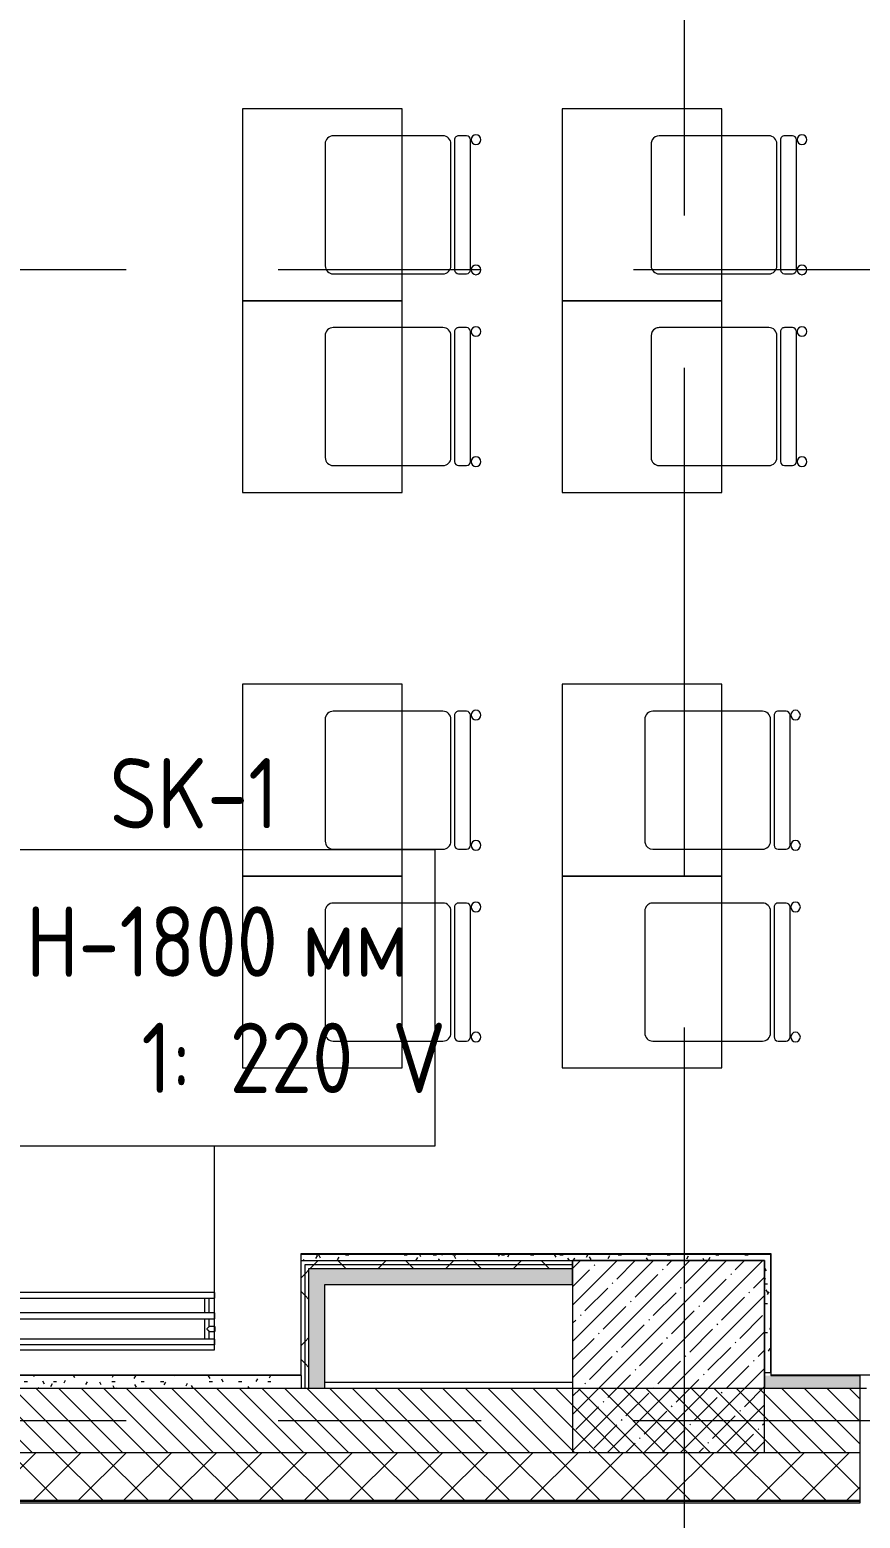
# Model space of a CAD drawing. Header units: millimetres. Extents: x -2911 to 185427, y -8553 to 29000.
# Drawn here: x 5961 to 8560, y -306 to 4350 of the extents above; entities that cross this region are included whole.
import ezdxf

# ---------------------------------------------------------------- set-up
doc = ezdxf.new("R2010")
doc.units = ezdxf.units.MM
doc.linetypes.add('Осевая', pattern=[3175, 635, -476.25, 1587.5, -476.25])
for name, color, linetype, lineweight in [('A-WALL', 7, 'Continuous', 9), ('E-ELEC-FIXT-IDEN', 7, 'Continuous', 9), ('I-WALL', 7, 'Continuous', 9), ('M-EQPM', 7, 'Continuous', 9), ('S-COLS', 7, 'Continuous', 9), ('Оси', 7, 'Continuous', 9), ('Оси-2', 7, 'Осевая', 9)]:
    doc.layers.add(name, color=color, linetype=linetype, lineweight=lineweight)
for name, color, linetype, lineweight, true_color in [('A-WALL-1', 7, 'Continuous', 9, 0x3c3c3c), ('A-WALL-FNSH-1', 7, 'Continuous', 9, 0x3c3c3c), ('I-FURN-1', 7, 'Continuous', 9, 0xf0f0f0)]:
    doc.layers.add(name, color=color, linetype=linetype, lineweight=lineweight, true_color=true_color)
doc.styles.add('GOST Common', font='GOST_Common.ttf', dxfattribs={"width": 0.9, "height": 220})
pattern_1 = [(0, (0, 0), (121.92, 30.48), [10.058, -81.382, 10.058, -81.382, -487.68]), (0, (0, 0), (121.92, 30.48), [-182.88, 10.058, -172.822, 10.058, -81.382, -213.36]), (0, (0, 0), (121.92, 30.48), [-457.2, 10.058, -50.902, 10.058, -142.342]), (120, (45.72, 15.24), (-87.356454, 90.34582), [10.058, -81.382, 10.058, -81.382, -487.68]), (120, (45.72, 15.24), (-87.356454, 90.34582), [-182.88, 10.058, -172.822, 10.058, -81.382, -213.36]), (120, (45.72, 15.24), (-87.356454, 90.34582), [-457.2, 10.058, -50.902, 10.058, -142.342]), (240, (60.96, 76.2), (-34.563546, -120.82582), [10.058, -81.382, 10.058, -81.382, -487.68]), (240, (60.96, 76.2), (-34.563546, -120.82582), [-182.88, 10.058, -172.822, 10.058, -81.382, -213.36]), (240, (60.96, 76.2), (-34.563546, -120.82582), [-457.2, 10.058, -50.902, 10.058, -142.342])]
pattern_2 = [(45, (0, 0), (-106.066, 106.066), []), (135, (0, 0), (-106.066, -106.066), [])]

# ---------------------------------------------------------------- blocks, each defined once
blk = doc.blocks.new('Стол базовый прямоугольный - 1_7а-25476368-План размещения напольных электротехнических лючков и розеток 2 этажа в осях 1-12')
at = {"layer": 'I-FURN-1'}
for p, q in [((250, 300), (-250, 300)), ((-250, 300), (-250, -300)), ((250, -300), (250, 300)), ((-250, -300), (250, -300))]:
    blk.add_line(p, q, dxfattribs=at)
blk = doc.blocks.new('Стул Breuer - 1_9а-25403171-План размещения напольных электротехнических лючков и розеток 2 этажа в осях 1-12')
at = {"layer": 'I-FURN-1'}
for p, q in [((190.5, 241.3), (-190.5, 241.3)), ((-215.9, 215.9), (-215.9, 0)), ((215.9, 0), (215.9, 215.9)), ((-215.9, 0), (-215.9, -127)), ((215.9, -127), (215.9, 0)), ((-215.9, -176.2), (-215.9, -200.8)), ((203.2, -163.5), (-203.2, -163.5)), ((-190.5, -152.4), (190.5, -152.4)), ((215.9, -200.8), (215.9, -176.2)), ((-203.2, -213.5), (203.2, -213.5))]:
    blk.add_line(p, q, dxfattribs=at)
for centre, radius, start, end in [((-190.5, 215.9), 25.4, 90, 180), ((190.5, 215.9), 25.4, 0, 90), ((-190.5, -127), 25.4, 180, 270), ((190.5, -127), 25.4, 270, 360), ((-203.2, -176.2), 12.7, 90, 180), ((203.2, -176.2), 12.7, 360, 90), ((-203.5, -230.6), 15.1, 360, 180), ((-203.5, -230.6), 15.1, 180, 360), ((-203.2, -200.8), 12.7, 180, 270), ((203.7, -230.6), 15.1, 360, 180), ((203.7, -230.6), 15.1, 180, 360), ((203.2, -200.8), 12.7, 270, 360)]:
    blk.add_arc(centre, radius, start, end, dxfattribs=at)
blk = doc.blocks.new('Стул Breuer - 1_9а-V77-План размещения напольных электротехнических лючков и розеток 2 этажа в осях 1-12')
at = {"layer": 'I-FURN-1'}
for p, q in [((190.5, 241.3), (-190.5, 241.3)), ((-215.9, 215.9), (-215.9, 20)), ((215.9, 20), (215.9, 215.9)), ((-215.9, 20), (-215.9, -127)), ((215.9, -127), (215.9, 20)), ((-215.9, -176.2), (-215.9, -200.8)), ((203.2, -163.5), (-203.2, -163.5)), ((-190.5, -152.4), (190.5, -152.4)), ((215.9, -200.8), (215.9, -176.2)), ((-203.2, -213.5), (203.2, -213.5))]:
    blk.add_line(p, q, dxfattribs=at)
for centre, radius, start, end in [((-190.5, 215.9), 25.4, 90, 180), ((190.5, 215.9), 25.4, 60, 90), ((190.5, 215.9), 25.4, 0, 60), ((-190.5, -127), 25.4, 180, 270), ((190.5, -127), 25.4, 270, 360), ((-203.2, -176.2), 12.7, 90, 180), ((203.2, -176.2), 12.7, 360, 90), ((-203.5, -230.6), 15.1, 360, 180), ((-203.5, -230.6), 15.1, 180, 360), ((-203.2, -200.8), 12.7, 180, 270), ((203.7, -230.6), 15.1, 360, 180), ((203.7, -230.6), 15.1, 180, 360), ((203.2, -200.8), 12.7, 270, 360)]:
    blk.add_arc(centre, radius, start, end, dxfattribs=at)
blk = doc.blocks.new('Стул Breuer - 1_9а-V78-План размещения напольных электротехнических лючков и розеток 2 этажа в осях 1-12')
at = {"layer": 'I-FURN-1'}
for p, q in [((190.5, 241.3), (-190.5, 241.3)), ((-215.9, 215.9), (-215.9, 20)), ((215.9, 20), (215.9, 215.9)), ((-215.9, 20), (-215.9, -127)), ((215.9, -127), (215.9, 20)), ((-215.9, -176.2), (-215.9, -200.8)), ((203.2, -163.5), (-203.2, -163.5)), ((-190.5, -152.4), (190.5, -152.4)), ((215.9, -200.8), (215.9, -176.2)), ((-203.2, -213.5), (203.2, -213.5))]:
    blk.add_line(p, q, dxfattribs=at)
for centre, radius, start, end in [((-190.5, 215.9), 25.4, 90, 180), ((190.5, 215.9), 25.4, 30, 90), ((190.5, 215.9), 25.4, 0, 30), ((-190.5, -127), 25.4, 180, 270), ((190.5, -127), 25.4, 270, 360), ((-203.2, -176.2), 12.7, 90, 180), ((203.2, -176.2), 12.7, 360, 90), ((-203.5, -230.6), 15.1, 360, 180), ((-203.5, -230.6), 15.1, 180, 360), ((-203.2, -200.8), 12.7, 180, 270), ((203.7, -230.6), 15.1, 360, 180), ((203.7, -230.6), 15.1, 180, 360), ((203.2, -200.8), 12.7, 270, 360)]:
    blk.add_arc(centre, radius, start, end, dxfattribs=at)
blk = doc.blocks.new('Стул Breuer - 1_9а-V85-План размещения напольных электротехнических лючков и розеток 2 этажа в осях 1-12')
at = {"layer": 'I-FURN-1'}
for p, q in [((190.5, 241.3), (-190.5, 241.3)), ((-215.9, 215.9), (-215.9, 0)), ((215.9, 0), (215.9, 215.9)), ((-215.9, 0), (-215.9, -127)), ((215.9, -127), (215.9, 0)), ((-215.9, -176.2), (-215.9, -200.8)), ((203.2, -163.5), (-203.2, -163.5)), ((-190.5, -152.4), (190.5, -152.4)), ((215.9, -200.8), (215.9, -176.2)), ((-203.2, -213.5), (203.2, -213.5))]:
    blk.add_line(p, q, dxfattribs=at)
for centre, radius, start, end in [((-190.5, 215.9), 25.4, 105, 180), ((-190.5, 215.9), 25.4, 90, 105), ((190.5, 215.9), 25.4, 0, 90), ((-190.5, -127), 25.4, 180, 270), ((190.5, -127), 25.4, 270, 360), ((-203.2, -176.2), 12.7, 90, 180), ((203.2, -176.2), 12.7, 360, 90), ((-203.5, -230.6), 15.1, 360, 180), ((-203.5, -230.6), 15.1, 180, 360), ((-203.2, -200.8), 12.7, 180, 270), ((203.7, -230.6), 15.1, 360, 180), ((203.7, -230.6), 15.1, 180, 360), ((203.2, -200.8), 12.7, 270, 360)]:
    blk.add_arc(centre, radius, start, end, dxfattribs=at)
blk = doc.blocks.new('Стул Breuer - 1_9а-V86-План размещения напольных электротехнических лючков и розеток 2 этажа в осях 1-12')
at = {"layer": 'I-FURN-1'}
for p, q in [((190.5, 241.3), (-190.5, 241.3)), ((-215.9, 215.9), (-215.9, 0)), ((215.9, 0), (215.9, 215.9)), ((-215.9, 0), (-215.9, -127)), ((215.9, -127), (215.9, 0)), ((-215.9, -176.2), (-215.9, -200.8)), ((203.2, -163.5), (-203.2, -163.5)), ((-190.5, -152.4), (190.5, -152.4)), ((215.9, -200.8), (215.9, -176.2)), ((-203.2, -213.5), (203.2, -213.5))]:
    blk.add_line(p, q, dxfattribs=at)
for centre, radius, start, end in [((-190.5, 215.9), 25.4, 90, 180), ((190.5, 215.9), 25.4, 45, 90), ((190.5, 215.9), 25.4, 15, 45), ((190.5, 215.9), 25.4, 0, 15), ((-190.5, -127), 25.4, 180, 270), ((190.5, -127), 25.4, 270, 360), ((-203.2, -176.2), 12.7, 90, 180), ((203.2, -176.2), 12.7, 360, 90), ((-203.5, -230.6), 15.1, 360, 180), ((-203.5, -230.6), 15.1, 180, 360), ((-203.2, -200.8), 12.7, 180, 270), ((203.7, -230.6), 15.1, 360, 180), ((203.7, -230.6), 15.1, 180, 360), ((203.2, -200.8), 12.7, 270, 360)]:
    blk.add_arc(centre, radius, start, end, dxfattribs=at)
blk = doc.blocks.new('radiator_prado_classic_z_tip_30_po exemplyaru - Classic Z Тип 30-500-30677904-План размещения напольных электротехнических лючков и розеток 2 этажа в осях 1-12')
at = {"layer": 'M-EQPM'}
for p, q in [((0, -64), (0, -82)), ((0, -64), (1600, -64)), ((0, -82), (1600, -82)), ((17.5, -82), (17.5, -106.5)), ((32.5, -146), (32.5, -82)), ((1567.5, -82), (1567.5, -146)), ((1582.5, -106.5), (1582.5, -82)), ((1600, -82), (1600, -64)), ((17.5, -106.5), (0, -106.5)), ((17.5, -106.5), (0, -106.5)), ((0, -121.5), (0, -106.5)), ((0, -106.5), (0, -106.8)), ((0, -106.8), (0, -106.8)), ((0, -121.2), (0, -121.5)), ((0, -121.2), (0, -121.2)), ((0, -121.5), (17.5, -121.5)), ((0, -121.5), (17.5, -121.5)), ((17.5, -121.5), (17.5, -146)), ((1600, -106.5), (1582.5, -106.5)), ((1600, -106.5), (1582.5, -106.5)), ((1582.5, -146), (1582.5, -121.5)), ((1582.5, -121.5), (1600, -121.5)), ((1582.5, -121.5), (1600, -121.5)), ((1600, -106.8), (1600, -106.5)), ((1600, -106.5), (1600, -121.5)), ((1600, -106.8), (1600, -106.5)), ((1600, -106.5), (1600, -106.8)), ((1600, -121.5), (1600, -121.2)), ((1600, -121.5), (1600, -121.2)), ((1600, -121.2), (1600, -121.5)), ((0, -146), (0, -164)), ((1600, -146), (0, -146)), ((0, -164), (1600, -164)), ((17.5, -164), (17.5, -210)), ((32.5, -210), (32.5, -164)), ((1567.5, -164), (1567.5, -210)), ((1582.5, -210), (1582.5, -164)), ((1600, -164), (1600, -146)), ((1600, -210), (0, -210)), ((0, -210), (0, -228)), ((0, -228), (1600, -228)), ((1600, -228), (1600, -210))]:
    blk.add_line(p, q, dxfattribs=at)
for points, knots in [([(25, -114), (24.5, -113.5), (23.6, -112.6), (22.4, -111.4), (21.6, -110.6), (21.1, -110.1), (20.8, -109.8), (20.5, -109.5), (20.2, -109.2), (19.8, -108.9), (19.6, -108.6), (19.3, -108.3), (19, -108), (18.7, -107.7), (18.5, -107.5), (18.3, -107.3), (18.1, -107.1), (17.9, -106.9), (17.8, -106.8), (17.7, -106.7), (17.5, -106.5), (17.5, -106.5), (17.5, -106.5)], [0, 0, 0, 0, 0.142857, 0.285714, 0.357143, 0.392857, 0.428571, 0.464286, 0.5, 0.535714, 0.571429, 0.607143, 0.642857, 0.678571, 0.714286, 0.75, 0.785714, 0.821429, 0.857143, 0.892857, 0.928571, 1, 1, 1, 1]), ([(17.5, -121.5), (17.5, -121.5), (17.5, -121.5), (17.7, -121.3), (17.8, -121.2), (17.9, -121.1), (18.1, -120.9), (18.3, -120.7), (18.5, -120.5), (18.7, -120.3), (19, -120), (19.3, -119.7), (19.6, -119.4), (19.8, -119.1), (20.3, -118.7), (20.7, -118.3), (21.1, -117.9), (21.6, -117.4), (22.4, -116.6), (23.6, -115.4), (24.5, -114.5), (25, -114)], [0, 0, 0, 0, 0.071429, 0.107143, 0.142857, 0.178571, 0.214286, 0.25, 0.285714, 0.321429, 0.357143, 0.392857, 0.428571, 0.464286, 0.5, 0.571429, 0.607143, 0.642857, 0.714286, 0.857143, 1, 1, 1, 1]), ([(1575, -114), (1575.5, -113.5), (1576.4, -112.6), (1577.6, -111.4), (1578.4, -110.6), (1578.9, -110.1), (1579.2, -109.8), (1579.5, -109.5), (1579.8, -109.2), (1580.1, -108.8), (1580.4, -108.6), (1580.7, -108.3), (1581, -108), (1581.3, -107.7), (1581.5, -107.5), (1581.7, -107.3), (1581.9, -107.1), (1582.1, -106.9), (1582.2, -106.8), (1582.3, -106.7), (1582.5, -106.5), (1582.5, -106.5), (1582.5, -106.5)], [0, 0, 0, 0, 0.142857, 0.285714, 0.357143, 0.392857, 0.428571, 0.464286, 0.5, 0.535714, 0.571429, 0.607143, 0.642857, 0.678571, 0.714286, 0.75, 0.785714, 0.821429, 0.857143, 0.892857, 0.928571, 1, 1, 1, 1]), ([(1582.5, -121.5), (1582.5, -121.5), (1582.5, -121.5), (1582.3, -121.3), (1582.2, -121.2), (1582.1, -121.1), (1581.9, -120.9), (1581.7, -120.7), (1581.5, -120.5), (1581.3, -120.3), (1581, -120), (1580.7, -119.7), (1580.4, -119.4), (1580.1, -119.2), (1579.7, -118.7), (1579.3, -118.3), (1578.9, -117.9), (1578.4, -117.4), (1577.6, -116.6), (1576.4, -115.4), (1575.5, -114.5), (1575, -114)], [0, 0, 0, 0, 0.071429, 0.107143, 0.142857, 0.178571, 0.214286, 0.25, 0.285714, 0.321429, 0.357143, 0.392857, 0.428571, 0.464286, 0.5, 0.571429, 0.607143, 0.642857, 0.714286, 0.857143, 1, 1, 1, 1])]:
    blk.add_open_spline(points, degree=3, knots=knots, dxfattribs=at)

msp = doc.modelspace()

# ---------------------------------------------------------------- hatches: boundary and pattern name
at = {"layer": 'A-WALL'}
h = msp.add_hatch(dxfattribs=at)
h.set_pattern_fill('FP_16', color=256, style=0, pattern_type=2)
h.set_pattern_definition([(135, (0, 0), (-35.35534, -35.35534), [])])
h.paths.add_polyline_path([(11660, -100), (12160, -100), (12160, 100), (11660, 100)])
h.paths.add_polyline_path([(8560, -100), (8560, 100), (4630, 100), (4630, -100), (6766, -100)])
h = msp.add_hatch(dxfattribs=at)
h.set_pattern_fill('FP_12', color=256, style=0, pattern_type=2)
h.set_pattern_definition([(45, (0, 0), (-70.71068, 70.71068), []), (135, (0, 0), (-70.71068, -70.71068), [])])
h.paths.add_polyline_path([(38277.7, -250), (38277.7, -100), (37990, -100), (37990, -250)])
h.paths.add_polyline_path([(35890, -250), (35890, -100), (34770, -100), (34770, -250)])
h.paths.add_polyline_path([(33870, -250), (33870, -100), (33010, -100), (33010, -250), (33610, -250)])
h.paths.add_polyline_path([(30633.9, -250), (30910, -250), (30910, -100), (29209.7, -100), (29209.7, -250)])
h.paths.add_polyline_path([(26160, -250), (26409.7, -250), (26409.7, -100), (24810, -100), (24810, -250), (25560, -250)])
h.paths.add_polyline_path([(22510, -250), (22710, -250), (22710, -100), (21610, -100), (21610, -250), (21910, -250)])
h.paths.add_polyline_path([(18160, -250), (18810, -250), (18810, -100), (18160, -100)])
h.paths.add_polyline_path([(16110, -250), (17260, -250), (17260, -100), (16110, -100)])
h.paths.add_polyline_path([(13010, -250), (13010, -100), (11660, -100), (11660, -250), (12069.9, -250)])
h.paths.add_polyline_path([(6766, -250), (8560, -250), (8560, -100), (4630, -100), (4630, -250)])
h.paths.add_polyline_path([(2788, -250), (3730, -250), (3730, -100), (-260, -100), (-260, -250), (1462, -250)])
at = {"layer": 'I-WALL'}
h = msp.add_hatch(dxfattribs=at)
h.set_pattern_fill('FP_87', color=256, style=0, pattern_type=2)
h.set_pattern_definition(pattern_1)
h.paths.add_polyline_path([(8280, 520), (8260, 500), (8279.7, 500)])
h.paths.add_polyline_path([(8092, 500), (8259.7, 500), (8280, 520), (6809, 520), (6810, 500), (7429, 500)])
h = msp.add_hatch(dxfattribs=at)
h.set_pattern_fill('FP_88', color=256, style=0, pattern_type=2)
h.set_pattern_definition(pattern_2)
h.paths.add_polyline_path([(6810, 487.5), (7660, 487.5), (7660, 500), (6810, 500)])
h = msp.add_hatch(dxfattribs=at)
h.set_pattern_fill('FP_88', color=256, style=0, pattern_type=2)
h.set_pattern_definition(pattern_2)
h.paths.add_polyline_path([(6810, 100), (6822.5, 100), (6822.5, 487.5), (6810, 487.5), (6810, 140)])
h = msp.add_hatch(dxfattribs=at)
h.set_pattern_fill('FP_88', color=256, style=0, pattern_type=2)
h.set_pattern_definition(pattern_2)
h.paths.add_polyline_path([(7660, 475), (7660, 487.5), (6822.5, 487.5), (6822.5, 475), (7429, 475)])
h = msp.add_hatch(dxfattribs=at)
h.set_pattern_fill('FP_88', color=256, style=0, pattern_type=2)
h.set_pattern_definition(pattern_2)
h.paths.add_polyline_path([(6835, 100), (6835, 475), (6822.5, 475), (6822.5, 100)])
for points in [[(7660, 425), (7660, 475), (6835, 475), (6835, 425), (7429, 425)], [(6885, 100), (6885, 425), (6835, 425), (6835, 100)]]:
    msp.add_hatch(color=256, dxfattribs=at).paths.add_polyline_path(points)
h = msp.add_hatch(dxfattribs=at)
h.set_pattern_fill('FP_87', color=256, style=0, pattern_type=2)
h.set_pattern_definition(pattern_1)
h.paths.add_polyline_path([(8279.7, 150), (8279.7, 500), (8259.7, 500), (8259.7, 150)])
h = msp.add_hatch(dxfattribs=at)
h.set_pattern_fill('FP_87', color=256, style=0, pattern_type=2)
h.set_pattern_definition(pattern_1)
h.paths.add_polyline_path([(8280, 140), (8280, 500), (8260, 500), (8260, 140)])
h = msp.add_hatch(dxfattribs=at)
h.set_pattern_fill('FP_87', color=256, style=0, pattern_type=2)
h.set_pattern_definition(pattern_1)
h.paths.add_polyline_path([(6810, 100), (6810, 140), (4630, 140), (4630, 100), (6766, 100)])
h = msp.add_hatch(dxfattribs=at)
h.set_pattern_fill('FP_87', color=256, style=0, pattern_type=2)
h.set_pattern_definition(pattern_1)
h.paths.add_polyline_path([(12160, 100), (12160, 140), (11660, 140), (11660, 100), (12069.9, 100)])
h.paths.add_polyline_path([(8560, 100), (8560, 140), (8260, 140), (8260, 100)])
at = {"layer": 'S-COLS'}
h = msp.add_hatch(dxfattribs=at)
h.set_pattern_fill('FP_15', color=256, style=0, pattern_type=2)
h.set_pattern_definition([(45, (0, 0), (-57.0246, 57.0246), []), (45, (57.025, 0), (-57.0246, 57.0246), [100.806, -20.161, 3.353, -16.808])])
h.paths.add_polyline_path([(7660, -100), (8260, -100), (8260, 500), (7660, 500), (7660, 185.2)])

# ---------------------------------------------------------------- linework, layer by layer
at = {"layer": 'A-WALL'}
for p, q in [((6822.5, 487.5), (7660, 487.5)), ((6822.5, 100), (6822.5, 487.5)), ((6835, 475), (7660, 475)), ((6835, 100), (6835, 475)), ((8280, 500), (8280, 140)), ((8280, 140), (8560, 140)), ((8580, 100), (4610, 100)), ((4630, -100), (8560, -100)), ((4630, -250), (8560, -250)), ((4630, -253), (8560, -253))]:
    msp.add_line(p, q, dxfattribs=at)
at = {"layer": 'A-WALL-1'}
for p, q in [((6810, 520.5), (6809, 520.5)), ((6809, 520.5), (6809, 500)), ((8280, 520), (8279.7, 520)), ((6809, 500), (8259.7, 500)), ((7660, 425), (7660, 500)), ((8259.7, 500), (8259.7, 150)), ((8260, 500), (8260, 100)), ((6885, 425), (7660, 425)), ((6885, 100), (6885, 425)), ((6810, 140), (4630, 140)), ((6810, 140), (6810, 100)), ((8259.7, 150), (8279.7, 150)), ((8560, -250), (8560, 140))]:
    msp.add_line(p, q, dxfattribs=at)
at = {"layer": 'A-WALL-FNSH-1'}
for p, q in [((8281, 521), (6810, 521)), ((6810, 521), (6810, 520)), ((6810, 520), (8279.7, 520)), ((7639.5, 521), (7639.5, 520)), ((8279.7, 520), (8279.7, 150)), ((8280, 521), (8280, 500)), ((8280.7, 150), (8280.7, 520)), ((8281, 141), (8281, 521)), ((6809, 500), (6809, 141)), ((6810, 140), (6810, 500)), ((6809, 141), (4630, 141)), ((8279.7, 150), (8280.7, 150)), ((11659, 141), (8281, 141)), ((4630, -258), (8560, -258)), ((8560, -258), (8560, -250))]:
    msp.add_line(p, q, dxfattribs=at)
at = {"layer": 'E-ELEC-FIXT-IDEN'}
for p, q in [((6539.4, 221), (6539.4, 857.5)), ((5069.7, 221), (6539.4, 221))]:
    msp.add_line(p, q, dxfattribs=at)
at = {"layer": 'E-ELEC-FIXT-IDEN', "flags": 128}
msp.add_lwpolyline([(5849.9, 1785.5), (7228.9, 1785.5), (7228.9, 857.5), (5849.9, 857.5)], close=True, dxfattribs=at)
at = {"layer": 'I-WALL'}
msp.add_line((6885, 120), (7660, 120), dxfattribs=at)
at = {"layer": 'S-COLS'}
for p, q in [((8260, 500), (7660, 500)), ((7660, 500), (7660, -100)), ((8260, -100), (8260, 500)), ((7660, -100), (8260, -100))]:
    msp.add_line(p, q, dxfattribs=at)
at = {"layer": 'Оси'}
msp.add_line((8010, -1906.3), (8010, 593.7), dxfattribs=at)
at = {"layer": 'Оси-2'}
for p, q in [((8010, 593.7), (8010, 24898.1)), ((389, 3600), (35990, 3600)), ((389, 0), (35990, 0))]:
    msp.add_line(p, q, dxfattribs=at)

# ---------------------------------------------------------------- block references
at = {"layer": 'I-FURN-1'}
for p in [(6876.9, 3802.5), (7876.9, 3802.5), (6876.9, 3202.5), (7876.9, 3202.5), (6876.9, 2002.5), (7876.9, 2002.5), (6876.9, 1402.5), (7876.9, 1402.5)]:
    msp.add_blockref('Стол базовый прямоугольный - 1_7а-25476368-План размещения напольных электротехнических лючков и розеток 2 этажа в осях 1-12', p, dxfattribs=at)
at = {"layer": 'I-FURN-1', "rotation": 89.99999999999959}
for name, p in [('Стул Breuer - 1_9а-25403171-План размещения напольных электротехнических лючков и розеток 2 этажа в осях 1-12', (7126.9, 3802.5)), ('Стул Breuer - 1_9а-V77-План размещения напольных электротехнических лючков и розеток 2 этажа в осях 1-12', (8146.9, 3802.5)), ('Стул Breuer - 1_9а-25403171-План размещения напольных электротехнических лючков и розеток 2 этажа в осях 1-12', (7126.9, 3202.5)), ('Стул Breuer - 1_9а-V78-План размещения напольных электротехнических лючков и розеток 2 этажа в осях 1-12', (8146.9, 3202.5)), ('Стул Breuer - 1_9а-25403171-План размещения напольных электротехнических лючков и розеток 2 этажа в осях 1-12', (7126.9, 2002.5)), ('Стул Breuer - 1_9а-V85-План размещения напольных электротехнических лючков и розеток 2 этажа в осях 1-12', (8126.9, 2002.5)), ('Стул Breuer - 1_9а-25403171-План размещения напольных электротехнических лючков и розеток 2 этажа в осях 1-12', (7126.9, 1402.5)), ('Стул Breuer - 1_9а-V86-План размещения напольных электротехнических лючков и розеток 2 этажа в осях 1-12', (8126.9, 1402.5))]:
    msp.add_blockref(name, p, dxfattribs=at)
at = {"layer": 'M-EQPM', "rotation": 180}
msp.add_blockref('radiator_prado_classic_z_tip_30_po exemplyaru - Classic Z Тип 30-500-30677904-План размещения напольных электротехнических лючков и розеток 2 этажа в осях 1-12', (6540, 172), dxfattribs=at)

# ---------------------------------------------------------------- texts
at = {"layer": 'E-ELEC-FIXT-IDEN', "char_height": 220, "attachment_point": 1, "style": 'GOST Common'}
for s, insert, width in [('SK-1', (6211, 2071.8), 656.582), ('H-1800 ', (5949.9, 1607.8), 1046.202), ('мм', (6813.1, 1607.8), 375.19), ('   1: 220 V', (5949.9, 1244), 1291.519)]:
    msp.add_mtext(s, dxfattribs=dict(at, insert=insert, width=width))

doc.saveas('drawing.dxf')
